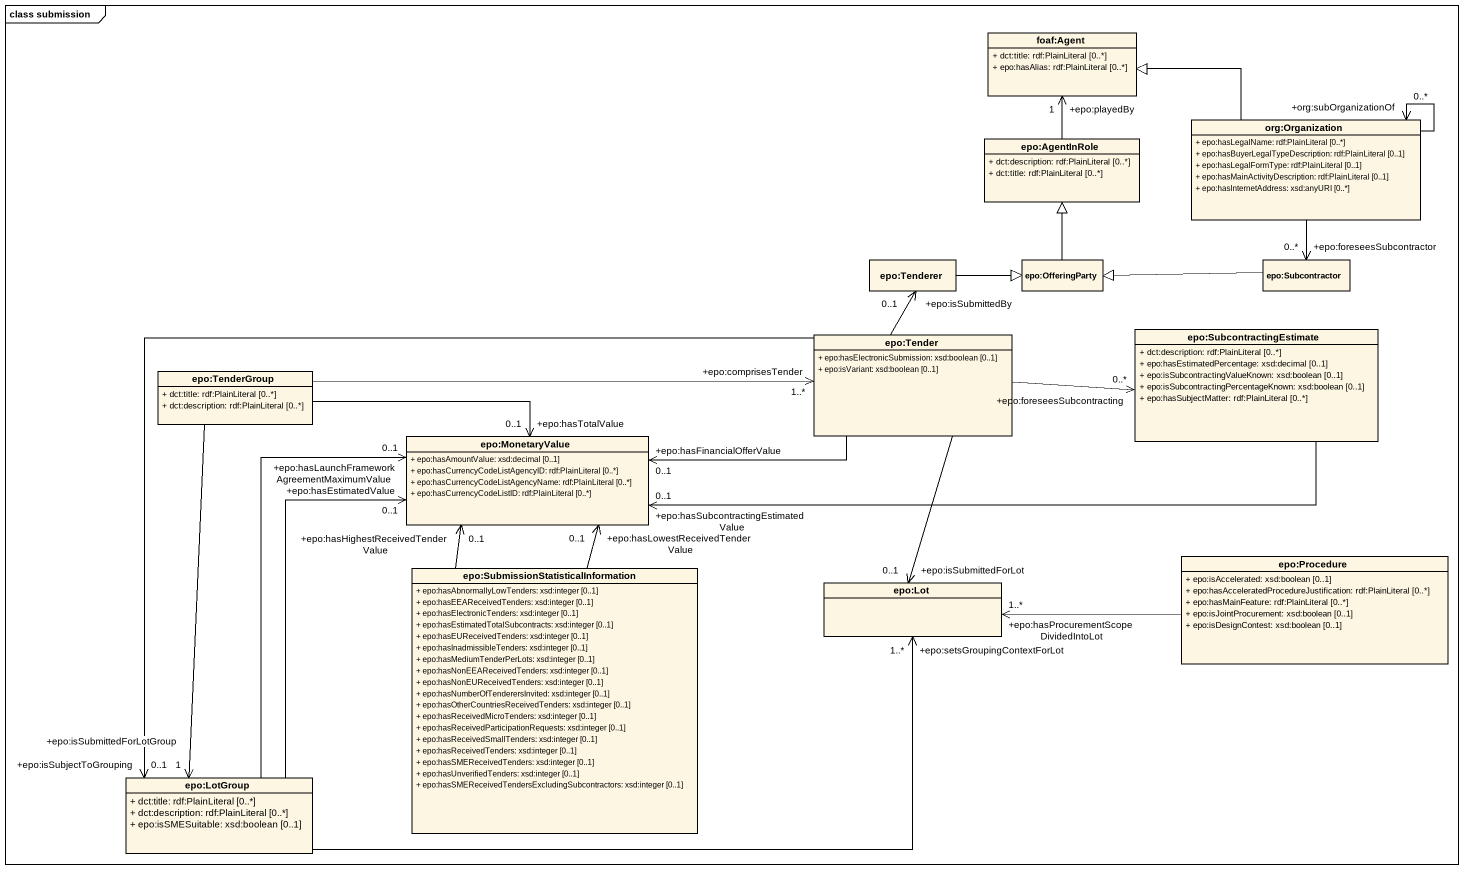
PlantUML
@startuml
mainframe class submission
hide circle
hide empty members
skinparam classAttributeIconSize 0
class "foaf:Agent" as foaf_Agent {
  + dct:title: rdf:PlainLiteral [0..*]
  + epo:hasAlias: rdf:PlainLiteral [0..*]
}
class "epo:AgentInRole" as epo_AgentInRole {
  + dct:description: rdf:PlainLiteral [0..*]
  + dct:title: rdf:PlainLiteral [0..*]
}
class "org:Organization" as org_Organization {
  + epo:hasLegalName: rdf:PlainLiteral [0..*]
  + epo:hasBuyerLegalTypeDescription: rdf:PlainLiteral [0..1]
  + epo:hasLegalFormType: rdf:PlainLiteral [0..1]
  + epo:hasMainActivityDescription: rdf:PlainLiteral [0..1]
  + epo:hasInternetAddress: xsd:anyURI [0..*]
}
class "epo:Tenderer" as epo_Tenderer
class "epo:OfferingParty" as epo_OfferingParty
class "epo:Subcontractor" as epo_Subcontractor
class "epo:Tender" as epo_Tender {
  + epo:hasElectronicSubmission: xsd:boolean [0..1]
  + epo:isVariant: xsd:boolean [0..1]
}
class "epo:SubcontractingEstimate" as epo_SubcontractingEstimate {
  + dct:description: rdf:PlainLiteral [0..*]
  + epo:hasEstimatedPercentage: xsd:decimal [0..1]
  + epo:isSubcontractingValueKnown: xsd:boolean [0..1]
  + epo:isSubcontractingPercentageKnown: xsd:boolean [0..1]
  + epo:hasSubjectMatter: rdf:PlainLiteral [0..*]
}
class "epo:TenderGroup" as epo_TenderGroup {
  + dct:title: rdf:PlainLiteral [0..*]
  + dct:description: rdf:PlainLiteral [0..*]
}
class "epo:MonetaryValue" as epo_MonetaryValue {
  + epo:hasAmountValue: xsd:decimal [0..1]
  + epo:hasCurrencyCodeListAgencyID: rdf:PlainLiteral [0..*]
  + epo:hasCurrencyCodeListAgencyName: rdf:PlainLiteral [0..*]
  + epo:hasCurrencyCodeListID: rdf:PlainLiteral [0..*]
}
class "epo:Procedure" as epo_Procedure {
  + epo:isAccelerated: xsd:boolean [0..1]
  + epo:hasAcceleratedProcedureJustification: rdf:PlainLiteral [0..*]
  + epo:hasMainFeature: rdf:PlainLiteral [0..*]
  + epo:isJointProcurement: xsd:boolean [0..1]
  + epo:isDesignContest: xsd:boolean [0..1]
}
class "epo:SubmissionStatisticalInformation" as epo_SubmissionStatisticalInf {
  + epo:hasAbnormallyLowTenders: xsd:integer [0..1]
  + epo:hasEEAReceivedTenders: xsd:integer [0..1]
  + epo:hasElectronicTenders: xsd:integer [0..1]
  + epo:hasEstimatedTotalSubcontracts: xsd:integer [0..1]
  + epo:hasEUReceivedTenders: xsd:integer [0..1]
  + epo:hasInadmissibleTenders: xsd:integer [0..1]
  + epo:hasMediumTenderPerLots: xsd:integer [0..1]
  + epo:hasNonEEAReceivedTenders: xsd:integer [0..1]
  + epo:hasNonEUReceivedTenders: xsd:integer [0..1]
  + epo:hasNumberOfTenderersInvited: xsd:integer [0..1]
  + epo:hasOtherCountriesReceivedTenders: xsd:integer [0..1]
  + epo:hasReceivedMicroTenders: xsd:integer [0..1]
  + epo:hasReceivedParticipationRequests: xsd:integer [0..1]
  + epo:hasReceivedSmallTenders: xsd:integer [0..1]
  + epo:hasReceivedTenders: xsd:integer [0..1]
  + epo:hasSMEReceivedTenders: xsd:integer [0..1]
  + epo:hasUnverifiedTenders: xsd:integer [0..1]
  + epo:hasSMEReceivedTendersExcludingSubcontractors: xsd:integer [0..1]
}
class "epo:Lot" as epo_Lot
class "epo:LotGroup" as epo_LotGroup {
  + dct:title: rdf:PlainLiteral [0..*]
  + dct:description: rdf:PlainLiteral [0..*]
  + epo:isSMESuitable: xsd:boolean [0..1]
}
epo_AgentInRole -up-> "+epo:playedBy\n1" foaf_Agent
org_Organization -left-|> foaf_Agent
org_Organization --> "+org:subOrganizationOf\n0..*" org_Organization
org_Organization --> "+epo:foreseesSubcontractor\n0..*" epo_Subcontractor
epo_Tenderer -right-|> epo_OfferingParty
epo_OfferingParty -up-|> epo_AgentInRole
epo_Subcontractor -left-|> epo_OfferingParty
epo_Tender -up-> "+epo:isSubmittedBy\n0..1" epo_Tenderer
epo_Tender -right-> "+epo:foreseesSubcontracting\n0..*" epo_SubcontractingEstimate
epo_Tender -left-> "+epo:hasFinancialOfferValue\n0..1" epo_MonetaryValue
epo_Tender --> "+epo:isSubmittedForLot\n0..1" epo_Lot
epo_Tender --> "+epo:isSubjectToGrouping\n0..1" epo_LotGroup
epo_SubcontractingEstimate -left-> "+epo:hasSubcontractingEstimatedValue\n0..1" epo_MonetaryValue
epo_TenderGroup -right-> "+epo:comprisesTender\n1..*" epo_Tender
epo_TenderGroup -right-> "+epo:hasTotalValue\n0..1" epo_MonetaryValue
epo_TenderGroup --> "+epo:isSubmittedForLotGroup\n1" epo_LotGroup
epo_Procedure -left-> "+epo:hasProcurementScopeDividedIntoLot\n1..*" epo_Lot
epo_SubmissionStatisticalInf -up-> "+epo:hasHighestReceivedTenderValue\n0..1" epo_MonetaryValue
epo_SubmissionStatisticalInf -up-> "+epo:hasLowestReceivedTenderValue\n0..1" epo_MonetaryValue
epo_LotGroup -up-> "+epo:hasEstimatedValue\n0..1" epo_MonetaryValue
epo_LotGroup -up-> "+epo:hasLaunchFrameworkAgreementMaximumValue\n0..1" epo_MonetaryValue
epo_LotGroup -right-> "+epo:setsGroupingContextForLot\n1..*" epo_Lot
@enduml
